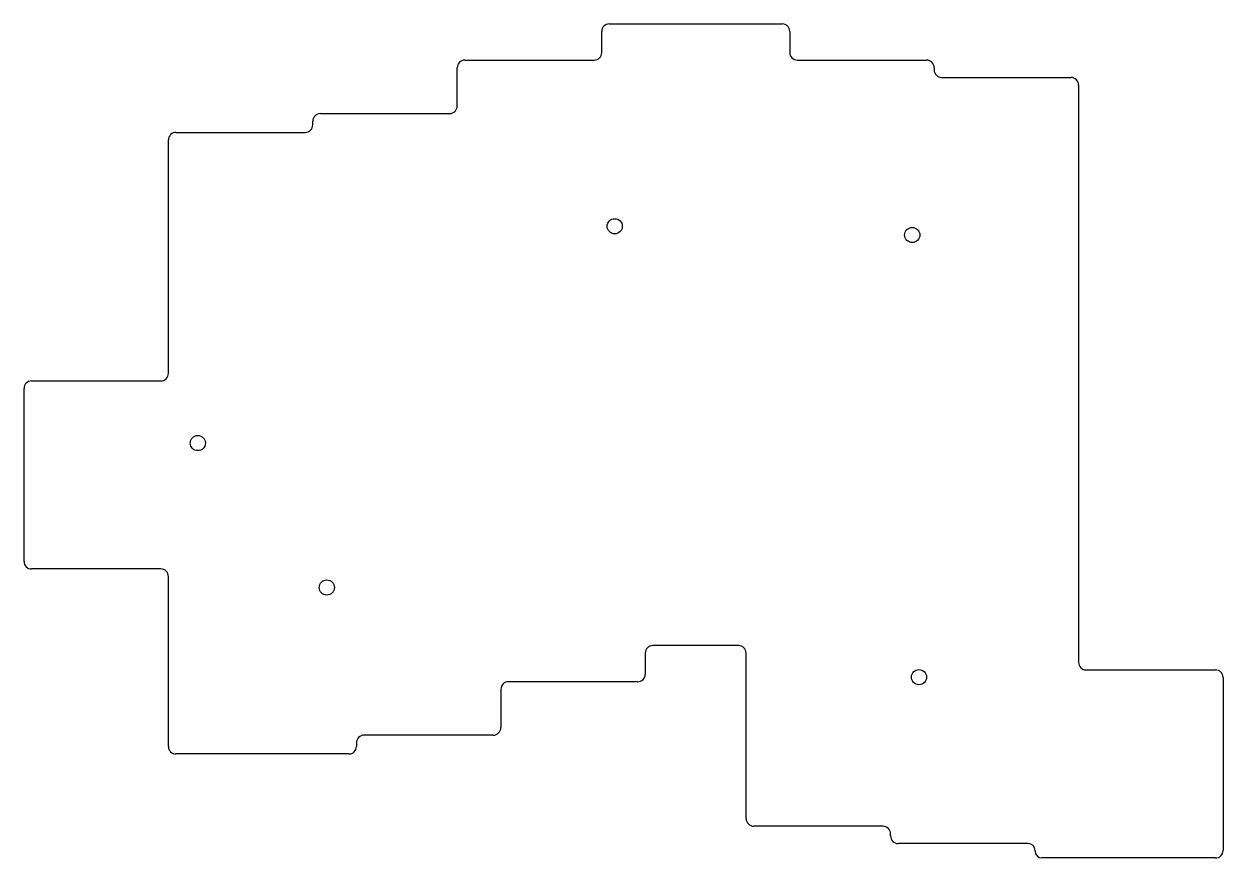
# Model space of a CAD drawing. Header units: millimetres. Extents: x 0 to 159, y 0 to 110.
import ezdxf

# ---------------------------------------------------------------- set-up
doc = ezdxf.new("R2010")
doc.units = ezdxf.units.MM

msp = doc.modelspace()

# ---------------------------------------------------------------- linework, layer by layer
at = {"linetype": 'Continuous'}
for p, q in [((77.58, 110), (100.38, 110)), ((76.58, 106.24), (76.58, 109)), ((101.38, 109), (101.38, 106.24)), ((58.53, 105.24), (75.58, 105.24)), ((102.38, 105.24), (119.43, 105.24)), ((57.53, 99.19), (57.53, 104.24)), ((120.43, 104.24), (120.43, 103.95)), ((121.43, 102.95), (138.48, 102.95)), ((139.48, 101.95), (139.48, 25.84)), ((39.48, 98.19), (56.53, 98.19)), ((38.48, 96.71), (38.48, 97.19)), ((20.43, 95.71), (37.48, 95.71)), ((19.43, 63.94), (19.43, 94.71)), ((0.39, 39.15), (0.39, 61.94)), ((1.39, 62.94), (18.43, 62.94)), ((18.43, 38.15), (1.39, 38.15)), ((19.43, 14.76), (19.43, 37.15)), ((82.33, 27.05), (82.33, 24.29)), ((94.63, 28.05), (83.33, 28.05)), ((95.63, 5.24), (95.63, 27.05)), ((140.48, 24.84), (157.53, 24.84)), ((158.53, 23.84), (158.53, 1.05)), ((63.28, 22.29), (63.28, 17.24)), ((81.33, 23.29), (64.28, 23.29)), ((62.28, 16.24), (45.23, 16.24)), ((44.23, 15.24), (44.23, 14.76)), ((43.23, 13.76), (20.43, 13.76)), ((113.68, 4.24), (96.63, 4.24)), ((114.68, 2.95), (114.68, 3.24)), ((132.83, 1.95), (115.68, 1.95)), ((133.73, 0.95), (133.73, 1.05)), ((157.53, 0.05), (134.63, 0.05))]:
    msp.add_line(p, q, dxfattribs=at)
for centre in [(78.3, 83.33), (117.54, 82.18), (23.31, 54.75), (40.32, 35.7), (118.43, 23.89)]:
    msp.add_circle(centre, 1, dxfattribs=at)
for centre, radius, start, end in [((77.58, 109), 1, 90, 180), ((100.38, 109), 1, 0, 90), ((75.58, 106.24), 1, 270, 0), ((102.38, 106.24), 1, 180, 270), ((58.53, 104.24), 1, 90, 180), ((119.43, 104.24), 1, 0, 90), ((121.43, 103.95), 1, 180, 270), ((138.48, 101.95), 1, 0, 90), ((39.48, 97.19), 1, 90, 180), ((56.53, 99.19), 1, 270, 0), ((37.48, 96.71), 1, 270, 0), ((20.43, 94.71), 1, 90, 180), ((18.43, 63.94), 1, 270, 0), ((1.39, 61.94), 1, 90, 180), ((1.39, 39.15), 1, 180, 270), ((18.43, 37.15), 1, 0, 90), ((83.33, 27.05), 1, 90, 180), ((94.63, 27.05), 1, 0, 90), ((140.48, 25.84), 1, 180, 270), ((81.33, 24.29), 1, 270, 0), ((157.53, 23.84), 1, 0, 90), ((64.28, 22.29), 1, 90, 180), ((45.23, 15.24), 1, 90, 180), ((62.28, 17.24), 1, 270, 0), ((20.43, 14.76), 1, 180, 270), ((43.23, 14.76), 1, 270, 0), ((96.63, 5.24), 1, 180, 270), ((113.68, 3.24), 1, 0, 90), ((115.68, 2.95), 1, 180, 270), ((132.83, 1.05), 0.9, 0, 90), ((134.63, 0.95), 0.9, 180, 270), ((157.53, 1.05), 1, 270, 0)]:
    msp.add_arc(centre, radius, start, end, dxfattribs=at)

doc.saveas('drawing.dxf')
